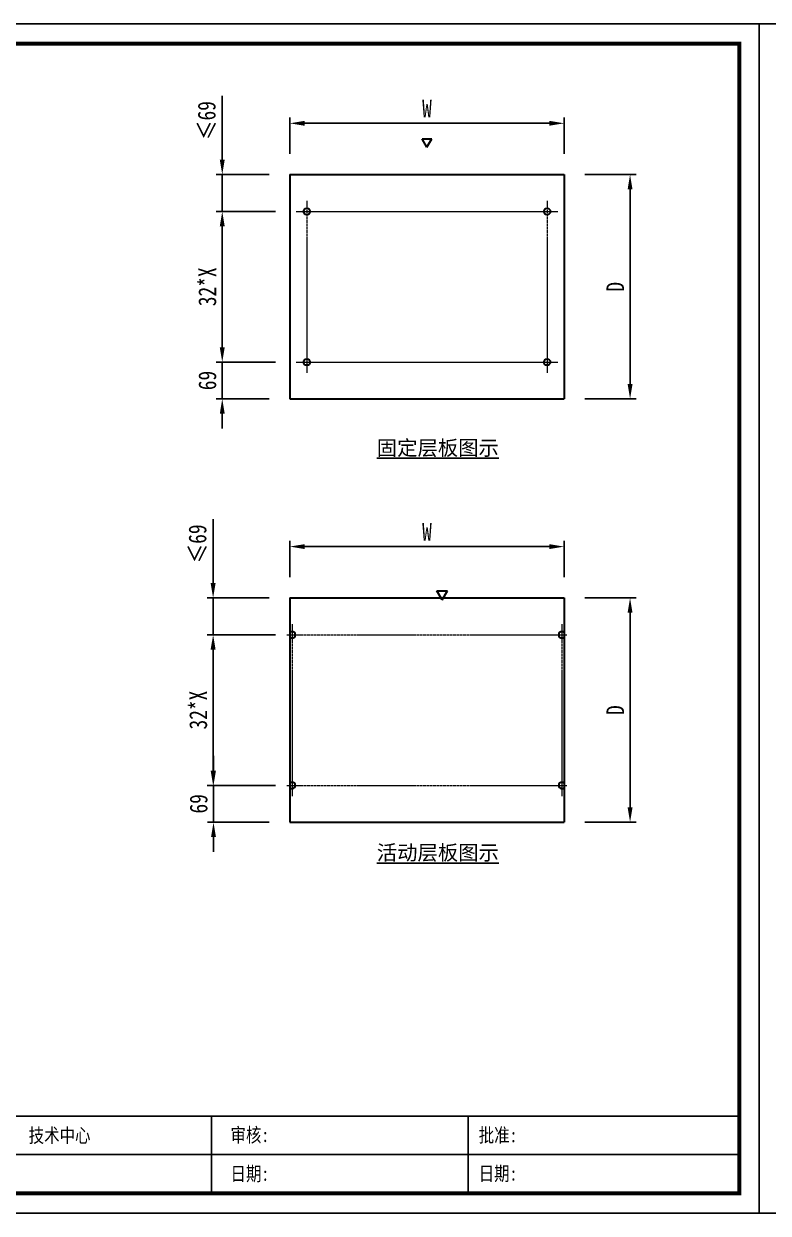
# Model space of a CAD drawing. Header units: millimetres. Extents: x 0 to 1097966, y -63096 to 223085.
# Drawn here: x 338304.2 to 338555.3, y -56453.1 to -56052.1 of the extents above; entities that cross this region are included whole.
import ezdxf

# ---------------------------------------------------------------- set-up
doc = ezdxf.new("R2010")
doc.units = ezdxf.units.MM
doc.linetypes.add('CENTER2', pattern=[1.125, 0.75, -0.125, 0.125, -0.125])
doc.layers.add('DZ-文字说明', color=1, linetype='Continuous')
doc.styles.add('DZ-宋体2.5', font='', dxfattribs={"width": 0.8, "height": 2.5})
doc.styles.add('TEXT', font='', dxfattribs={"width": 0.8})
doc.styles.add('宋体', font='')
doc.styles.get('DZ-宋体2.5').set_extended_font_data('SimSun')
doc.styles.get('TEXT').set_extended_font_data('SimSun')
doc.styles.get('宋体').set_extended_font_data('SimSun')
doc.dimstyles.new('副本 (2) (2) ISO-25', dxfattribs={"dimtxt": 18, "dimasz": 13, "dimexe": 6, "dimexo": 12, "dimgap": 6, "dimtad": 1, "dimtxsty": 'TEXT', "dimcen": 2.5, "dimclrd": 5, "dimclre": 5, "dimclrt": 5, "dimadec": 0, "dimazin": 0, "dimtfac": 1, "dimtmove": 0, "dimatfit": 3, "dimldrblk": 'BOXFILLED', "dimfxl": 1.25, "dimarcsym": 0})

# ---------------------------------------------------------------- blocks, each defined once
blk = doc.blocks.new('*D492')
at = {"color": 5, "lineweight": -2, "transparency": 16777216}
for p, q in [((338371.11, -56161.15), (338371.11, -56156.15)), ((338389.03, -56166.15), (338369.11, -56166.15)), ((338371.11, -56178.57), (338371.11, -56166.15)), ((338386.9, -56178.57), (338369.11, -56178.57)), ((338371.11, -56183.57), (338371.11, -56188.57))]:
    blk.add_line(p, q, dxfattribs=at)
at = {"color": 5, "lineweight": 30, "transparency": 16777216}
for points in [[(338370.28, -56161.15), (338371.94, -56161.15), (338371.11, -56166.15)], [(338370.28, -56183.57), (338371.94, -56183.57), (338371.11, -56178.57)]]:
    blk.add_solid(points, dxfattribs=at)
at = {"layer": 'Defpoints', "color": 0, "lineweight": 30, "transparency": 16777216}
for p in [(338371.11, -56166.15), (338396.03, -56166.15), (338393.9, -56178.57)]:
    blk.add_point(p, dxfattribs=at)
at = {"color": 5, "transparency": 16777216, "insert": (338366.11, -56172.36), "char_height": 6, "attachment_point": 5, "rotation": 90, "style": 'TEXT'}
blk.add_mtext('69', dxfattribs=at)
blk = doc.blocks.new('_BoxFilled')
at = {"color": 0, "linetype": 'ByBlock', "lineweight": -2}
blk.add_line((-0.5, 0), (-1, 0), dxfattribs=at)
at = {"color": 0, "linetype": 'ByBlock'}
blk.add_solid([(-0.5, 0.5), (0.5, 0.5), (-0.5, -0.5), (0.5, -0.5)], dxfattribs=at)
blk = doc.blocks.new('*D493')
at = {"color": 5, "lineweight": -2, "transparency": 16777216}
for p, q in [((338389.03, -56115.39), (338369.11, -56115.39)), ((338371.11, -56161.15), (338371.11, -56120.39)), ((338389.03, -56166.15), (338369.11, -56166.15))]:
    blk.add_line(p, q, dxfattribs=at)
at = {"color": 5, "lineweight": 30, "transparency": 16777216}
for points in [[(338370.28, -56120.39), (338371.94, -56120.39), (338371.11, -56115.39)], [(338370.28, -56161.15), (338371.94, -56161.15), (338371.11, -56166.15)]]:
    blk.add_solid(points, dxfattribs=at)
at = {"layer": 'Defpoints', "color": 0, "lineweight": 30, "transparency": 16777216}
for p in [(338371.11, -56115.39), (338396.03, -56115.39), (338396.03, -56166.15)]:
    blk.add_point(p, dxfattribs=at)
at = {"color": 5, "transparency": 16777216, "insert": (338366.11, -56140.77), "char_height": 6, "attachment_point": 5, "rotation": 90, "style": 'TEXT'}
blk.add_mtext('32*X', dxfattribs=at)
blk = doc.blocks.new('*D494')
at = {"color": 5, "lineweight": -2, "transparency": 16777216}
for p, q in [((338371.11, -56097.97), (338371.11, -56076.43)), ((338386.9, -56102.97), (338369.11, -56102.97)), ((338371.11, -56115.39), (338371.11, -56102.97)), ((338389.03, -56115.39), (338369.11, -56115.39)), ((338371.11, -56120.39), (338371.11, -56125.39))]:
    blk.add_line(p, q, dxfattribs=at)
at = {"color": 5, "lineweight": 30, "transparency": 16777216}
for points in [[(338370.28, -56097.97), (338371.94, -56097.97), (338371.11, -56102.97)], [(338370.28, -56120.39), (338371.94, -56120.39), (338371.11, -56115.39)]]:
    blk.add_solid(points, dxfattribs=at)
at = {"layer": 'Defpoints', "color": 0, "lineweight": 30, "transparency": 16777216}
for p in [(338371.11, -56102.97), (338393.9, -56102.97), (338396.03, -56115.39)]:
    blk.add_point(p, dxfattribs=at)
at = {"color": 5, "transparency": 16777216, "insert": (338365.93, -56084.7), "char_height": 6, "attachment_point": 5, "rotation": 90, "style": 'TEXT'}
blk.add_mtext('≤69', dxfattribs=at)
blk = doc.blocks.new('*D495')
at = {"color": 5, "lineweight": -2, "transparency": 16777216}
for p, q in [((338493.42, -56102.97), (338510.66, -56102.97)), ((338508.66, -56107.97), (338508.66, -56173.57)), ((338493.42, -56178.57), (338510.66, -56178.57))]:
    blk.add_line(p, q, dxfattribs=at)
at = {"color": 5, "lineweight": 30, "transparency": 16777216}
for points in [[(338507.83, -56107.97), (338509.49, -56107.97), (338508.66, -56102.97)], [(338507.83, -56173.57), (338509.49, -56173.57), (338508.66, -56178.57)]]:
    blk.add_solid(points, dxfattribs=at)
at = {"layer": 'Defpoints', "color": 0, "lineweight": 30, "transparency": 16777216}
for p in [(338486.42, -56102.97), (338486.42, -56178.57), (338508.66, -56178.57)]:
    blk.add_point(p, dxfattribs=at)
at = {"color": 5, "transparency": 16777216, "insert": (338503.66, -56140.77), "char_height": 6, "attachment_point": 5, "rotation": 90, "style": 'TEXT'}
blk.add_mtext('D', dxfattribs=at)
blk = doc.blocks.new('*D496')
at = {"color": 5, "lineweight": -2, "transparency": 16777216}
for p, q in [((338393.9, -56095.97), (338393.9, -56083.65)), ((338486.42, -56095.97), (338486.42, -56083.65)), ((338398.9, -56085.65), (338481.42, -56085.65))]:
    blk.add_line(p, q, dxfattribs=at)
at = {"color": 5, "lineweight": 30, "transparency": 16777216}
for points in [[(338398.9, -56084.82), (338398.9, -56086.48), (338393.9, -56085.65)], [(338481.42, -56084.82), (338481.42, -56086.48), (338486.42, -56085.65)]]:
    blk.add_solid(points, dxfattribs=at)
at = {"layer": 'Defpoints', "color": 0, "lineweight": 30, "transparency": 16777216}
for p in [(338486.42, -56085.65), (338393.9, -56102.97), (338486.42, -56102.97)]:
    blk.add_point(p, dxfattribs=at)
at = {"color": 5, "transparency": 16777216, "insert": (338440.16, -56080.65), "char_height": 6, "attachment_point": 5, "style": 'TEXT'}
blk.add_mtext('W', dxfattribs=at)
blk = doc.blocks.new('*D497')
at = {"color": 5, "lineweight": -2, "transparency": 16777216}
for p, q in [((338368.16, -56303.85), (338368.16, -56298.85)), ((338385.95, -56308.85), (338366.16, -56308.85)), ((338368.16, -56321.27), (338368.16, -56308.85)), ((338386.9, -56321.27), (338366.16, -56321.27)), ((338368.16, -56326.27), (338368.16, -56331.27))]:
    blk.add_line(p, q, dxfattribs=at)
at = {"color": 5, "transparency": 16777216}
for points in [[(338367.32, -56303.85), (338368.99, -56303.85), (338368.16, -56308.85)], [(338367.32, -56326.27), (338368.99, -56326.27), (338368.16, -56321.27)]]:
    blk.add_solid(points, dxfattribs=at)
at = {"layer": 'Defpoints', "color": 0, "transparency": 16777216}
for p in [(338368.16, -56308.85), (338392.95, -56308.85), (338393.9, -56321.27)]:
    blk.add_point(p, dxfattribs=at)
at = {"color": 5, "transparency": 16777216, "insert": (338363.16, -56315.06), "char_height": 6, "attachment_point": 5, "rotation": 90, "style": 'TEXT'}
blk.add_mtext('{\\C1;69}', dxfattribs=at)
blk = doc.blocks.new('*D498')
at = {"color": 5, "lineweight": -2, "transparency": 16777216}
for p, q in [((338385.95, -56258.09), (338366.03, -56258.09)), ((338368.03, -56303.85), (338368.03, -56263.09)), ((338389.03, -56308.85), (338366.03, -56308.85))]:
    blk.add_line(p, q, dxfattribs=at)
at = {"color": 5, "lineweight": 13, "transparency": 16777216}
for points in [[(338367.19, -56263.09), (338368.86, -56263.09), (338368.03, -56258.09)], [(338367.19, -56303.85), (338368.86, -56303.85), (338368.03, -56308.85)]]:
    blk.add_solid(points, dxfattribs=at)
at = {"layer": 'Defpoints', "color": 0, "lineweight": 13, "transparency": 16777216}
for p in [(338368.03, -56258.09), (338392.95, -56258.09), (338396.03, -56308.85)]:
    blk.add_point(p, dxfattribs=at)
at = {"color": 5, "transparency": 16777216, "insert": (338363.03, -56283.47), "char_height": 6, "attachment_point": 5, "rotation": 90, "style": 'TEXT'}
blk.add_mtext('32*X', dxfattribs=at)
blk = doc.blocks.new('*D499')
at = {"color": 5, "lineweight": -2, "transparency": 16777216}
for p, q in [((338368.03, -56240.67), (338368.03, -56219.13)), ((338386.9, -56245.67), (338366.03, -56245.67)), ((338368.03, -56258.09), (338368.03, -56245.67)), ((338389.03, -56258.09), (338366.03, -56258.09)), ((338368.03, -56263.09), (338368.03, -56268.09))]:
    blk.add_line(p, q, dxfattribs=at)
at = {"color": 5, "transparency": 16777216}
for points in [[(338367.19, -56240.67), (338368.86, -56240.67), (338368.03, -56245.67)], [(338367.19, -56263.09), (338368.86, -56263.09), (338368.03, -56258.09)]]:
    blk.add_solid(points, dxfattribs=at)
at = {"layer": 'Defpoints', "color": 0, "transparency": 16777216}
for p in [(338368.03, -56245.67), (338393.9, -56245.67), (338396.03, -56258.09)]:
    blk.add_point(p, dxfattribs=at)
at = {"color": 5, "transparency": 16777216, "insert": (338362.84, -56227.4), "char_height": 6, "attachment_point": 5, "rotation": 90, "style": 'TEXT'}
blk.add_mtext('≤69', dxfattribs=at)
blk = doc.blocks.new('*D500')
at = {"color": 5, "lineweight": -2, "transparency": 16777216}
for p, q in [((338493.42, -56245.67), (338510.66, -56245.67)), ((338508.66, -56250.67), (338508.66, -56316.27)), ((338493.42, -56321.27), (338510.66, -56321.27))]:
    blk.add_line(p, q, dxfattribs=at)
at = {"color": 5, "lineweight": 13, "transparency": 16777216}
for points in [[(338507.83, -56250.67), (338509.49, -56250.67), (338508.66, -56245.67)], [(338507.83, -56316.27), (338509.49, -56316.27), (338508.66, -56321.27)]]:
    blk.add_solid(points, dxfattribs=at)
at = {"layer": 'Defpoints', "color": 0, "lineweight": 13, "transparency": 16777216}
for p in [(338486.42, -56245.67), (338486.42, -56321.27), (338508.66, -56321.27)]:
    blk.add_point(p, dxfattribs=at)
at = {"color": 5, "transparency": 16777216, "insert": (338503.66, -56283.47), "char_height": 6, "attachment_point": 5, "rotation": 90, "style": 'TEXT'}
blk.add_mtext('D', dxfattribs=at)
blk = doc.blocks.new('*D501')
at = {"color": 5, "lineweight": -2, "transparency": 16777216}
for p, q in [((338393.9, -56238.67), (338393.9, -56226.35)), ((338398.9, -56228.35), (338481.42, -56228.35)), ((338486.42, -56238.67), (338486.42, -56226.35))]:
    blk.add_line(p, q, dxfattribs=at)
at = {"color": 5, "lineweight": 13, "transparency": 16777216}
for points in [[(338398.9, -56227.52), (338398.9, -56229.18), (338393.9, -56228.35)], [(338481.42, -56227.52), (338481.42, -56229.18), (338486.42, -56228.35)]]:
    blk.add_solid(points, dxfattribs=at)
at = {"layer": 'Defpoints', "color": 0, "lineweight": 13, "transparency": 16777216}
for p in [(338486.42, -56228.35), (338393.9, -56245.67), (338486.42, -56245.67)]:
    blk.add_point(p, dxfattribs=at)
at = {"color": 5, "transparency": 16777216, "insert": (338440.16, -56223.35), "char_height": 6, "attachment_point": 5, "style": 'TEXT'}
blk.add_mtext('W', dxfattribs=at)

msp = doc.modelspace()

# ---------------------------------------------------------------- linework, layer by layer
at = {"lineweight": 30}
for p, q in [((338438.547, -56090.906), (338441.775, -56090.906)), ((338440.161, -56093.701), (338438.547, -56090.906)), ((338440.161, -56093.701), (338441.775, -56090.906)), ((338393.901, -56102.966), (338393.901, -56178.566)), ((338393.901, -56102.966), (338486.421, -56102.966)), ((338486.421, -56102.966), (338486.421, -56178.566)), ((338393.901, -56178.566), (338486.421, -56178.566)), ((338443.508, -56243.212), (338447.095, -56243.212)), ((338445.301, -56246.318), (338443.508, -56243.212)), ((338445.301, -56246.318), (338447.095, -56243.212)), ((338393.901, -56245.667), (338393.901, -56258.087)), ((338393.901, -56245.667), (338486.421, -56245.667)), ((338486.421, -56245.667), (338486.421, -56258.087)), ((338393.901, -56258.087), (338393.901, -56308.847)), ((338486.421, -56258.087), (338486.421, -56308.847)), ((338393.901, -56308.847), (338393.901, -56321.267)), ((338486.421, -56308.847), (338486.421, -56321.267)), ((338393.901, -56321.267), (338486.421, -56321.267))]:
    msp.add_line(p, q, dxfattribs=at)
at = {"color": 1, "linetype": 'CENTER2', "lineweight": 13}
for p, q in [((338399.661, -56111.757), (338399.661, -56169.776)), ((338480.661, -56111.757), (338480.661, -56169.776)), ((338396.032, -56115.386), (338484.291, -56115.386)), ((338396.032, -56166.146), (338484.291, -56166.146)), ((338394.661, -56254.457), (338394.661, -56312.477)), ((338485.661, -56254.457), (338485.661, -56312.477)), ((338392.945, -56258.087), (338487.377, -56258.087)), ((338392.945, -56308.847), (338487.377, -56308.847))]:
    msp.add_line(p, q, dxfattribs=at)
for points in [[(337985.218, -56453.06), (338552.218, -56453.06), (338552.218, -56052.11), (337985.218, -56052.11)], [(338552.218, -56453.06), (339119.218, -56453.06), (339119.218, -56052.11), (338552.218, -56052.11)]]:
    msp.add_lwpolyline(points, close=True)
at = {"const_width": 1.35}
msp.add_lwpolyline([(337991.968, -56446.31), (338545.468, -56446.31), (338545.468, -56058.86), (337991.968, -56058.86)], close=True, dxfattribs=at)
at = {"lineweight": 30}
for centre in [(338399.661, -56115.386), (338480.661, -56115.386), (338399.661, -56166.146), (338480.661, -56166.146)]:
    msp.add_circle(centre, 1.08, dxfattribs=at)
for centre, start, end in [((338394.661, -56258.087), 225.27509, 134.72491), ((338485.661, -56258.087), 45.27509, 314.72491), ((338394.661, -56308.847), 225.27509, 134.72491), ((338485.661, -56308.847), 45.27509, 314.72491)]:
    msp.add_arc(centre, 1.08, start, end, dxfattribs=at)
at = {"layer": 'DZ-文字说明', "color": 7}
for p, q in [((338367.469, -56446.31), (338367.469, -56420.332)), ((338454.049, -56446.31), (338454.049, -56420.332)), ((338081.299, -56433.321), (338545.468, -56433.321))]:
    msp.add_line(p, q, dxfattribs=at)
msp.add_lwpolyline([(337991.968, -56420.332), (338545.468, -56420.332), (338545.468, -56446.31), (337991.968, -56446.31)], close=True, dxfattribs=at)

# ---------------------------------------------------------------- texts
at = {"style": 'DZ-宋体2.5', "width": 0.8}
for s, p in [('审核:', (338373.904, -56429.067)), ('批准:', (338457.6, -56429.147)), ('日期:', (338373.904, -56442.128)), ('日期:', (338457.6, -56442.071))]:
    msp.add_text(s, height=4.7732, dxfattribs=at).set_placement(p)
at = {"color": 4, "char_height": 5.03079, "width": 54.39228, "attachment_point": 4, "style": '宋体'}
for s, insert in [('{\\L\\C256;固定层板图示}', (338423.241, -56195.367)), ('{\\L\\C256;活动层板图示}', (338423.241, -56331.8))]:
    msp.add_mtext(s, dxfattribs=dict(at, insert=insert))
at = {"color": 2, "style": 'DZ-宋体2.5', "width": 0.8}
msp.add_attdef('技术中心', (338305.834, -56429.226), '', height=4.773, dxfattribs=at)

# ---------------------------------------------------------------- dimensions: what is measured, and where the dimension line sits
for base, p1, p2, text, picture, middle in [((338371.111, -56102.966), (338396.032, -56115.386), (338393.901, -56102.966), '≤69', '*D494', (338365.928, -56084.699)), ((338508.66, -56178.566), (338486.421, -56102.966), (338486.421, -56178.566), 'D', '*D495', (338503.66, -56140.766)), ((338371.111, -56115.386), (338396.032, -56166.146), (338396.032, -56115.386), '32*X', '*D493', (338366.111, -56140.766)), ((338368.025, -56245.667), (338396.032, -56258.087), (338393.901, -56245.667), '≤69', '*D499', (338362.842, -56227.4)), ((338508.66, -56321.267), (338486.421, -56245.667), (338486.421, -56321.267), 'D', '*D500', (338503.66, -56283.467)), ((338368.025, -56258.087), (338396.032, -56308.847), (338392.945, -56258.087), '32*X', '*D498', (338363.025, -56283.467))]:
    dim = msp.add_linear_dim(base=base, p1=p1, p2=p2, angle=90, text=text, dimstyle='副本 (2) (2) ISO-25', override={"dimtxt": 6, "dimasz": 5, "dimexe": 2, "dimexo": 7, "dimgap": 2, "dimfxl": 30, "dimfxlon": 1})
    dim.commit()
    dim.dimension.update_dxf_attribs({"geometry": picture, "text_midpoint": middle})
for base, p1, p2, picture, middle in [((338486.421, -56085.65), (338393.901, -56102.966), (338486.421, -56102.966), '*D496', (338440.161, -56080.65)), ((338486.421, -56228.351), (338393.901, -56245.667), (338486.421, -56245.667), '*D501', (338440.161, -56223.351))]:
    dim = msp.add_linear_dim(base=base, p1=p1, p2=p2, text='W', dimstyle='副本 (2) (2) ISO-25', override={"dimtxt": 6, "dimasz": 5, "dimexe": 2, "dimexo": 7, "dimgap": 2, "dimfxl": 30, "dimfxlon": 1})
    dim.commit()
    dim.dimension.update_dxf_attribs({"geometry": picture, "text_midpoint": middle})
dim = msp.add_linear_dim(base=(338371.111, -56166.146), p1=(338393.901, -56178.566), p2=(338396.032, -56166.146), angle=90, text='69', dimstyle='副本 (2) (2) ISO-25', override={"dimtxt": 6, "dimasz": 5, "dimexe": 2, "dimexo": 7, "dimgap": 2, "dimfxl": 30, "dimfxlon": 1})
dim.commit()
dim.dimension.update_dxf_attribs({"geometry": '*D492', "text_midpoint": (338371.111, -56172.356), "dimtype": 160})
at = {"color": 1}
dim = msp.add_linear_dim(base=(338368.156, -56308.847), p1=(338393.901, -56321.267), p2=(338392.945, -56308.847), angle=90, text='{\\C1;69}', dimstyle='副本 (2) (2) ISO-25', override={"dimtxt": 6, "dimasz": 5, "dimexe": 2, "dimexo": 7, "dimgap": 2, "dimfxl": 30, "dimfxlon": 1}, dxfattribs=at)
dim.commit()
dim.dimension.update_dxf_attribs({"geometry": '*D497', "text_midpoint": (338368.156, -56315.057), "dimtype": 160})

doc.saveas('drawing.dxf')
